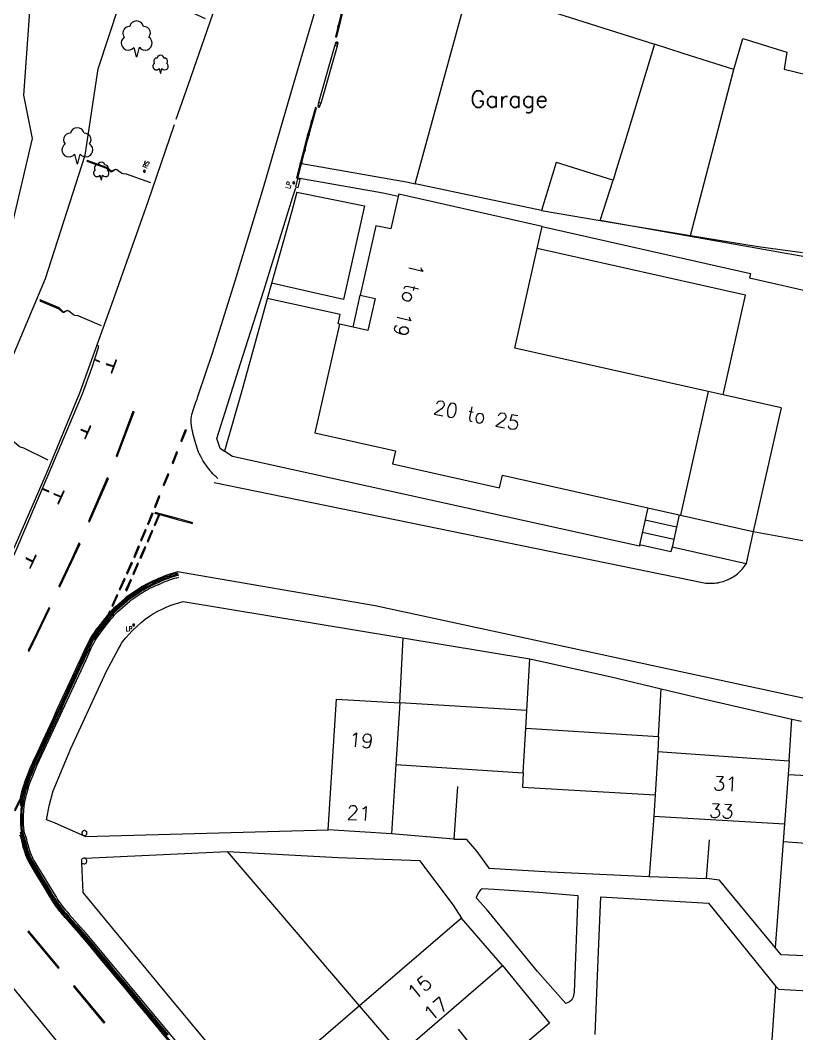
# Model space of a CAD drawing. Extents: x 427500 to 429848, y 434500 to 436505.
# Drawn here: x 429199.4 to 429264.8, y 435329.1 to 435414.5 of the extents above; entities that cross this region are included whole.
import ezdxf

# ---------------------------------------------------------------- set-up
doc = ezdxf.new("R2010")
doc.units = 0
doc.layers.get('0').update_dxf_attribs({"color": 222})
doc.layers.add('LPTIP_Ex_Base', color=8, linetype='Continuous')
doc.styles.add('MtXpl_Romans', font='romans__.ttf')
doc.styles.get("Standard").update_dxf_attribs({"font": 'romans.shx'})

# ---------------------------------------------------------------- blocks, each defined once
blk = doc.blocks.new('CIRCL')
at = {"color": 0, "linetype": 'ByBlock', "flags": 128}
for points in [[(0.5, 0), (0.475, 0.154), (0.404, 0.293), (0.293, 0.404), (0.154, 0.475), (0, 0.5), (-0.154, 0.475), (-0.293, 0.404), (-0.404, 0.293), (-0.475, 0.154), (-0.5, 0), (-0.475, -0.154), (-0.404, -0.293), (-0.293, -0.404), (-0.154, -0.475), (0, -0.5), (0.154, -0.475), (0.293, -0.404), (0.404, -0.293), (0.475, -0.154)], [(0.5, 0), (0.475, -0.154)]]:
    blk.add_lwpolyline(points, dxfattribs=at)
blk = doc.blocks.new('MH_BANK_L')
at = {"color": 0, "linetype": 'ByBlock', "flags": 128}
for points in [[(-0.19, 0.02005), (-0.5, 0.02005)], [(-0.5, 0.02005), (-0.5, 0.00005)], [(-0.5, 0.01905), (-0.19, 0.01905)], [(-0.5, 0.01795), (-0.19, 0.01795)], [(-0.5, 0.01695), (-0.19, 0.01695)], [(-0.5, 0.01595), (-0.19, 0.01595)], [(-0.5, 0.01495), (-0.19, 0.01495)], [(-0.5, 0.01395), (-0.19, 0.01395)], [(-0.5, 0.01305), (-0.19, 0.01305)], [(-0.5, 0.01205), (-0.19, 0.01205)], [(-0.5, 0.01105), (-0.19, 0.01105)], [(-0.5, 0.01005), (-0.19, 0.01005)], [(-0.5, 0.00905), (-0.19, 0.00905)], [(-0.5, 0.00805), (-0.19, 0.00805)], [(-0.5, 0.00695), (-0.19, 0.00695)], [(-0.5, 0.00595), (-0.19, 0.00595)], [(-0.5, 0.00495), (-0.19, 0.00495)], [(-0.5, 0.00405), (-0.19, 0.00405)], [(-0.5, 0.00295), (-0.19, 0.00295)], [(-0.5, 0.00195), (-0.19, 0.00195)], [(-0.5, 0.00105), (-0.19, 0.00105)], [(-0.5, 0.00005), (-0.19, 0.00005)], [(-0.19, 0.00005), (-0.19, 0.02005)], [(-0.1, -0.04005), (-0.19, 0.02005)], [(-0.19, 0.01905), (-0.101, -0.03995)], [(-0.19, 0.01795), (-0.102, -0.04005)], [(-0.19, 0.01695), (-0.1031, -0.03995)], [(-0.19, 0.01595), (-0.1042, -0.04005)], [(-0.19, 0.01495), (-0.1052, -0.03995)], [(-0.19, 0.01395), (-0.1062, -0.03995)], [(-0.19, 0.01305), (-0.1072, -0.03995)], [(-0.19, 0.01205), (-0.108, -0.03995)], [(-0.19, 0.01105), (-0.109, -0.03995)], [(-0.19, 0.01005), (-0.11, -0.04005)], [(-0.19, 0.00905), (-0.1112, -0.03995)], [(-0.19, 0.00805), (-0.19, 0.00695)], [(-0.19, 0.00805), (-0.1124, -0.04005)], [(-0.19, 0.00695), (-0.1135, -0.03995)], [(-0.19, 0.00595), (-0.1144, -0.03995)], [(-0.19, 0.00495), (-0.1154, -0.03995)], [(-0.19, 0.00405), (-0.1163, -0.03995)], [(-0.19, 0.00295), (-0.1173, -0.03995)], [(-0.19, 0.00195), (-0.1183, -0.03995)], [(-0.19, 0.00105), (-0.1191, -0.04005)], [(-0.19, 0.00005), (-0.12, -0.04005)], [(-0.0601, 0.04005), (-0.11, -0.04005)], [(-0.0601, 0.04005), (-0.109, -0.03995)], [(-0.0601, 0.04005), (-0.108, -0.03995)], [(-0.0601, 0.04005), (-0.1072, -0.03995)], [(-0.0601, 0.04005), (-0.1062, -0.03995)], [(-0.0601, 0.04005), (-0.1058, -0.03085)], [(-0.0601, 0.04005), (-0.1055, -0.03155)], [(-0.0601, 0.04005), (-0.1052, -0.03995)], [(-0.0601, 0.04005), (-0.1042, -0.04005)], [(-0.0601, 0.04005), (-0.1031, -0.03995)], [(-0.0601, 0.04005), (-0.102, -0.04005)], [(-0.0601, 0.04005), (-0.101, -0.03995)], [(-0.0601, 0.04005), (-0.1, -0.04005)], [(-0.0601, 0.04005), (-0.1, -0.04005)], [(-0.04, 0.04005), (-0.0601, 0.04005)], [(0.05, 0.00005), (-0.04, 0.04005)], [(0.07, 0.00005), (0.05, 0.00005)], [(0.12, 0.02005), (0.07, 0.00005)], [(0.5, 0.02005), (0.12, 0.02005)], [(-0.1, -0.04005), (-0.12, -0.04005)], [(-0.1058, -0.03085), (-0.1137, -0.03085)], [(-0.1055, -0.03155), (-0.1127, -0.03155)], [(-0.1059, -0.03225), (-0.1116, -0.03225)], [(-0.1065, -0.03295), (-0.1105, -0.03295)], [(-0.107, -0.03375), (-0.1094, -0.03375)], [(-0.1075, -0.03445), (-0.1083, -0.03445)], [(-0.1055, -0.03155), (-0.1077, -0.03485)]]:
    blk.add_lwpolyline(points, dxfattribs=at)

msp = doc.modelspace()

# ---------------------------------------------------------------- linework, layer by layer
at = {"layer": 'LPTIP_Ex_Base', "color": 251, "true_color": 0x636466}
for p, q in [((429232.65, 435400.75), (429237.2, 435417.45)), ((429243.58, 435415.42), (429252.8, 435412.5)), ((429252.8, 435412.5), (429250.273, 435404.159)), ((429255.227, 435411.731), (429252.8, 435412.5)), ((429259.49, 435410.38), (429260.25, 435412.99)), ((429260.25, 435412.99), (429263.97, 435411.82)), ((429259.49, 435410.38), (429255.227, 435411.731)), ((429263.97, 435411.82), (429263.74, 435410.4)), ((429255.86, 435396.39), (429259.49, 435410.38)), ((429263.74, 435410.4), (429267.14, 435409.58)), ((429250.273, 435404.159), (429249.705, 435402.285)), ((429223.092, 435402.457), (429232.06, 435400.89)), ((429244.529, 435402.544), (429243.3, 435398.5)), ((429244.543, 435402.54), (429244.529, 435402.544)), ((429249.311, 435401.05), (429244.543, 435402.54)), ((429249.705, 435402.285), (429249.329, 435401.044)), ((429229.946, 435399.944), (429222.74, 435401.224)), ((429232.06, 435400.89), (429232.65, 435400.75)), ((429243.3, 435398.5), (429232.65, 435400.75)), ((429248.23, 435397.66), (429249.329, 435401.044)), ((429249.329, 435401.044), (429249.311, 435401.05)), ((429222.674, 435400.037), (429228.38, 435398.87)), ((429231.21, 435399.66), (429229.946, 435399.944)), ((429231.21, 435399.66), (429230.59, 435396.93)), ((429231.25, 435399.861), (429231.21, 435399.66)), ((429243.34, 435397.14), (429231.25, 435399.861)), ((429228.38, 435398.87), (429226.61, 435390.99)), ((429243.3, 435398.5), (429248.23, 435397.66)), ((429229.329, 435397.21), (429228.01, 435391.36)), ((429230.59, 435396.93), (429229.329, 435397.21)), ((429242.92, 435395.29), (429243.34, 435397.14)), ((429243.34, 435397.14), (429260.9, 435393.19)), ((429248.23, 435397.66), (429255.86, 435396.39)), ((429277.58, 435392.43), (429248.23, 435397.66)), ((429255.86, 435396.39), (429261.562, 435395.446)), ((429241.04, 435386.9), (429242.92, 435395.29)), ((429260.48, 435391.34), (429242.92, 435395.29)), ((429261.562, 435395.446), (429265.274, 435394.963)), ((429260.9, 435393.19), (429260.82, 435392.8)), ((429260.82, 435392.8), (429276.33, 435389.31)), ((429226.61, 435390.99), (429220.543, 435392.369)), ((429226.33, 435389.73), (429220.179, 435391.072)), ((429227.4, 435388.66), (429228.01, 435391.36)), ((429228.01, 435391.36), (429229.27, 435391.07)), ((429229.27, 435391.07), (429228.66, 435388.38)), ((429258.6, 435382.95), (429260.48, 435391.34)), ((429226.15, 435388.94), (429226.33, 435389.73)), ((429226.25, 435388.92), (429224.18, 435379.75)), ((429226.25, 435388.92), (429226.15, 435388.94)), ((429227.4, 435388.66), (429226.25, 435388.92)), ((429228.66, 435388.38), (429227.4, 435388.66)), ((429257.34, 435383.23), (429241.04, 435386.9)), ((429257.34, 435383.23), (429254.99, 435372.82)), ((429258.6, 435382.95), (429257.34, 435383.23)), ((429263.48, 435381.85), (429258.6, 435382.95)), ((429263.48, 435381.85), (429261.14, 435371.43)), ((429224.18, 435379.75), (429230.97, 435378.22)), ((429230.97, 435378.22), (429230.73, 435377.15)), ((429251.54, 435370.21), (429217.24, 435377.764)), ((429217.24, 435377.764), (429217.24, 435377.764)), ((429217.24, 435377.764), (429217.24, 435377.764)), ((429230.73, 435377.15), (429239.75, 435375.12)), ((429215.7, 435375.575), (429215.7, 435375.575)), ((429215.7, 435375.575), (429215.7, 435375.575)), ((429215.7, 435375.575), (429215.7, 435375.575)), ((429215.7, 435375.575), (429215.7, 435375.575)), ((429215.7, 435375.575), (429215.7, 435375.575)), ((429215.7, 435375.575), (429215.7, 435375.575)), ((429215.7, 435375.575), (429215.7, 435375.575)), ((429215.7, 435375.575), (429215.7, 435375.575)), ((429215.7, 435375.575), (429215.7, 435375.575)), ((429215.7, 435375.575), (429215.7, 435375.575)), ((429215.7, 435375.575), (429215.7, 435375.575)), ((429215.7, 435375.575), (429215.7, 435375.575)), ((429215.7, 435375.575), (429215.7, 435375.575)), ((429215.7, 435375.575), (429215.7, 435375.575)), ((429215.7, 435375.575), (429215.7, 435375.575)), ((429215.7, 435375.575), (429215.7, 435375.575)), ((429215.7, 435375.575), (429215.7, 435375.575)), ((429215.7, 435375.575), (429215.7, 435375.575)), ((429215.7, 435375.575), (429215.7, 435375.575)), ((429215.7, 435375.575), (429215.7, 435375.575)), ((429215.7, 435375.575), (429215.7, 435375.575)), ((429215.7, 435375.575), (429215.7, 435375.575)), ((429215.7, 435375.575), (429215.7, 435375.575)), ((429215.7, 435375.575), (429257.01, 435367.11)), ((429239.75, 435375.12), (429239.99, 435376.19)), ((429239.99, 435376.19), (429252.26, 435373.43)), ((429252.26, 435373.43), (429251.56, 435370.31)), ((429252.26, 435373.43), (429254.9, 435372.84)), ((429254.67, 435371.8), (429252.03, 435372.39)), ((429254.9, 435372.84), (429254.29, 435370.11)), ((429254.9, 435372.84), (429254.99, 435372.82)), ((429254.99, 435372.82), (429261.14, 435371.43)), ((429254.43, 435370.76), (429251.79, 435371.35)), ((429261.14, 435371.43), (429260.56, 435368.87)), ((429261.14, 435371.43), (429266.07, 435370.53)), ((429251.56, 435370.31), (429251.54, 435370.21)), ((429254.2, 435369.72), (429251.56, 435370.31)), ((429254.29, 435370.11), (429254.2, 435369.72)), ((429260.53, 435368.71), (429254.29, 435370.11)), ((429260.56, 435368.87), (429260.53, 435368.71)), ((429229.26, 435365.167), (429212.611, 435368.022)), ((429212.611, 435368.022), (429212.611, 435368.022)), ((429212.611, 435368.022), (429212.611, 435368.022)), ((429212.611, 435368.022), (429212.611, 435368.022)), ((429212.611, 435368.022), (429212.611, 435368.022)), ((429212.611, 435368.022), (429212.611, 435368.022)), ((429212.611, 435368.022), (429212.611, 435368.022)), ((429212.611, 435368.022), (429212.611, 435368.022)), ((429212.611, 435368.022), (429212.611, 435368.022)), ((429212.611, 435368.022), (429212.611, 435368.022)), ((429212.611, 435368.022), (429212.611, 435368.022)), ((429212.611, 435368.022), (429212.611, 435368.022)), ((429259.8, 435367.88), (429259.91, 435367.98)), ((429259.91, 435367.98), (429260.02, 435368.08)), ((429260.02, 435368.08), (429260.12, 435368.18)), ((429260.12, 435368.18), (429260.22, 435368.29)), ((429260.22, 435368.29), (429260.31, 435368.4)), ((429260.31, 435368.4), (429260.4, 435368.52)), ((429260.4, 435368.52), (429260.53, 435368.71)), ((429257.01, 435367.11), (429257.15, 435367.09)), ((429257.15, 435367.09), (429257.3, 435367.08)), ((429257.3, 435367.08), (429257.45, 435367.07)), ((429257.45, 435367.07), (429257.59, 435367.07)), ((429257.59, 435367.07), (429257.74, 435367.07)), ((429257.74, 435367.07), (429257.88, 435367.08)), ((429257.88, 435367.08), (429258.03, 435367.1)), ((429258.03, 435367.1), (429258.17, 435367.12)), ((429258.17, 435367.12), (429258.32, 435367.15)), ((429258.32, 435367.15), (429258.46, 435367.19)), ((429258.46, 435367.19), (429258.6, 435367.23)), ((429258.6, 435367.23), (429258.74, 435367.27)), ((429258.74, 435367.27), (429258.88, 435367.32)), ((429258.88, 435367.32), (429259.07, 435367.41)), ((429259.07, 435367.41), (429259.2, 435367.48)), ((429259.2, 435367.48), (429259.33, 435367.55)), ((429259.33, 435367.55), (429259.45, 435367.62)), ((429259.45, 435367.62), (429259.57, 435367.7)), ((429259.57, 435367.7), (429259.69, 435367.79)), ((429259.69, 435367.79), (429259.8, 435367.88)), ((429213.087, 435365.526), (429242.31, 435360.7)), ((429266.76, 435357.07), (429229.26, 435365.167)), ((429231.35, 435356.98), (429231.625, 435362.465)), ((429242.05, 435356.35), (429242.31, 435360.7)), ((429242.31, 435360.7), (429242.95, 435360.55)), ((429242.95, 435360.55), (429249.05, 435359.2)), ((429249.05, 435359.2), (429253.38, 435358.18)), ((429253.15, 435354.15), (429253.38, 435358.18)), ((429253.38, 435358.18), (429256.7, 435357.4)), ((429225.3, 435346.3), (429226, 435357.3)), ((429226, 435357.3), (429231.35, 435356.98)), ((429231.35, 435356.98), (429231.02, 435351.8)), ((429242.05, 435356.35), (429231.35, 435356.98)), ((429256.7, 435357.4), (429264.4, 435355.63)), ((429241.96, 435354.85), (429242.05, 435356.35)), ((429264.15, 435352.1), (429264.4, 435355.63)), ((429264.4, 435355.63), (429265.2, 435355.45)), ((429241.75, 435351.1), (429241.96, 435354.85)), ((429241.96, 435354.85), (429253.15, 435354.15)), ((429253.15, 435354.15), (429253.08, 435352.9)), ((429253.08, 435352.9), (429252.86, 435349.25)), ((429253.08, 435352.9), (429264.15, 435352.1)), ((429231.02, 435351.8), (429230.65, 435345.95)), ((429231.02, 435351.8), (429241.75, 435351.1)), ((429264.15, 435352.1), (429264.07, 435350.95)), ((429241.75, 435351.1), (429241.7, 435349.9)), ((429264.07, 435350.95), (429263.76, 435346.8)), ((429264.07, 435350.95), (429275.01, 435350.34)), ((429236.2, 435349.95), (429235.9, 435345.5)), ((429241.7, 435349.9), (429252.86, 435349.25)), ((429252.86, 435349.25), (429252.75, 435347.45)), ((429252.75, 435347.45), (429252.35, 435342.35)), ((429252.75, 435347.45), (429263.76, 435346.8)), ((429263.76, 435346.8), (429263.65, 435345.3)), ((429204.825, 435345.722), (429225.3, 435346.3)), ((429204.825, 435345.722), (429204.825, 435345.722)), ((429204.825, 435345.722), (429204.825, 435345.722)), ((429204.825, 435345.722), (429204.825, 435345.722)), ((429204.825, 435345.722), (429204.825, 435345.722)), ((429230.65, 435345.95), (429225.3, 435346.3)), ((429225.3, 435346.3), (429225.3, 435346.3)), ((429235.9, 435345.5), (429230.65, 435345.95)), ((429235.9, 435345.5), (429236.95, 435345.5)), ((429236.95, 435345.5), (429237.85, 435344.45)), ((429257.2, 435342.2), (429257.45, 435345.45)), ((429263.65, 435345.3), (429262.99, 435336.36)), ((429263.65, 435345.3), (429274.69, 435344.55)), ((429204.788, 435343.901), (429216.83, 435344.46)), ((429216.83, 435344.46), (429216.83, 435344.46)), ((429216.83, 435344.46), (429216.83, 435344.46)), ((429216.83, 435344.46), (429226.15, 435343.95)), ((429227.95, 435331.46), (429216.83, 435344.46)), ((429237.85, 435344.45), (429238.85, 435343.05)), ((429204.788, 435343.901), (429204.788, 435343.901)), ((429226.15, 435343.95), (429233, 435343.7)), ((429233, 435343.7), (429235.85, 435339.95)), ((429238.85, 435343.05), (429244.05, 435342.75)), ((429244.05, 435342.75), (429252.35, 435342.35)), ((429252.35, 435342.35), (429257.2, 435342.2)), ((429258.3, 435342.05), (429257.2, 435342.2)), ((429262.99, 435336.36), (429258.3, 435342.05)), ((429237.8, 435340.65), (429238, 435341)), ((429237.85, 435340.5), (429237.8, 435340.65)), ((429238, 435341), (429238.2, 435341.25)), ((429238.2, 435341.25), (429238.3, 435341.35)), ((429238.3, 435341.35), (429239.3, 435341.3)), ((429239.3, 435341.3), (429243.05, 435341.05)), ((429243.05, 435341.05), (429246.35, 435340.75)), ((429246.35, 435340.75), (429246.05, 435332.6)), ((429248.05, 435335.35), (429248.3, 435340.65)), ((429248.3, 435340.65), (429257.35, 435340.1)), ((429235.85, 435339.95), (429236.55, 435338.85)), ((429238.65, 435339.6), (429237.85, 435340.5)), ((429257.35, 435340.1), (429263.05, 435333.09)), ((429236.55, 435338.85), (429227.95, 435331.46)), ((429240, 435334.85), (429236.55, 435338.85)), ((429242.95, 435334.35), (429238.65, 435339.6)), ((429263.5, 435335.75), (429262.99, 435336.36)), ((429268.95, 435335.5), (429263.5, 435335.75)), ((429231.39, 435327.44), (429240, 435334.85)), ((429240, 435334.85), (429243.95, 435330)), ((429247.8, 435329.05), (429248.05, 435335.35)), ((429245.1, 435331.9), (429242.95, 435334.35)), ((429262.7, 435328.2), (429263.05, 435333.09)), ((429263.05, 435333.09), (429263.25, 435332.85)), ((429245.95, 435332.2), (429245.85, 435331.95)), ((429246.05, 435332.6), (429245.95, 435332.2)), ((429263.25, 435332.85), (429268.7, 435332.58)), ((429227.95, 435331.46), (429224.1, 435328.15)), ((429231.39, 435327.44), (429227.95, 435331.46)), ((429245.35, 435331.65), (429245.1, 435331.9)), ((429245.65, 435331.8), (429245.35, 435331.65)), ((429245.85, 435331.95), (429245.65, 435331.8)), ((429236.25, 435329.5), (429238.55, 435326.65)), ((429243.95, 435330), (429237.4, 435324.45))]:
    msp.add_line(p, q, dxfattribs=at)
at = {"layer": 'LPTIP_Ex_Base', "color": 251, "true_color": 0x636466, "flags": 128}
for points in [[(429224.958, 435444.197), (429225.024, 435444.016), (429225.075, 435443.831), (429225.111, 435443.643), (429225.133, 435443.452), (429225.135, 435443.433), (429225.14, 435443.26), (429225.132, 435443.069), (429225.11, 435442.878), (429225.072, 435442.69), (429225.02, 435442.505), (429224.954, 435442.325), (429223.267, 435437.204), (429222.008, 435433.564), (429219.106, 435425.316), (429216.703, 435418.363), (429213.466, 435409.025), (429212.479, 435406.145)], [(429196.574, 435381.13), (429201.484, 435392.77), (429204.818, 435403.165), (429205.921, 435410.426), (429208.548, 435418.469)], [(429214.812, 435377.322), (429214.751, 435377.43), (429214.663, 435377.58), (429214.562, 435377.757), (429214.463, 435377.944), (429214.379, 435378.123), (429214.312, 435378.294), (429214.254, 435378.469), (429214.201, 435378.648), (429214.149, 435378.83), (429214.098, 435379.015), (429214.043, 435379.205), (429213.988, 435379.399), (429213.935, 435379.597), (429213.888, 435379.794), (429213.85, 435379.989), (429213.817, 435380.183), (429213.789, 435380.377), (429213.769, 435380.57), (429213.76, 435380.76), (429213.766, 435380.948), (429213.789, 435381.127), (429213.827, 435381.298), (429213.877, 435381.47), (429213.934, 435381.649), (429213.995, 435381.842), (429214.07, 435382.072), (429214.159, 435382.335), (429214.251, 435382.596), (429214.332, 435382.822), (429214.387, 435382.981), (429215.546, 435386.47), (429217.476, 435392.566), (429219.866, 435400.438), (429222.17, 435408.352), (429224.338, 435415.808)], [(429200.138, 435415.259), (429199.635, 435408.216), (429200.367, 435404.544), (429197.709, 435393.303)], [(429225.875, 435412.432), (429224.493, 435407.582)], [(429224.493, 435407.582), (429224.705, 435407.522), (429226.086, 435412.373)], [(429212.33, 435405.715), (429210.108, 435399.21), (429207.191, 435390.958), (429204.335, 435383.09), (429201.542, 435376.298), (429199.11, 435370.72), (429196.371, 435364.627), (429193.226, 435357.857), (429188.606, 435348.165), (429185.04, 435340.888), (429181.061, 435332.682), (429177.838, 435326.026), (429174.437, 435318.882), (429171, 435312.035), (429170.825, 435311.427)], [(429216.578, 435378.177), (429216.217, 435378.417), (429215.93, 435379.286), (429216.803, 435382.03), (429217.928, 435385.605), (429219.874, 435391.759), (429222.313, 435399.562), (429222.588, 435400.408)], [(429222.674, 435400.037), (429222.254, 435398.445), (429220.229, 435391.253), (429219.83, 435389.796), (429217.978, 435383.089), (429216.561, 435378.195)], [(429161.521, 435292.134), (429161.703, 435292.052), (429162.185, 435293.005), (429170.842, 435311.005), (429174.619, 435318.767), (429178.077, 435325.984), (429186.381, 435343.123), (429198.919, 435369.665), (429201.719, 435376.193), (429204.587, 435383.043), (429205.425, 435385.292), (429205.99, 435387.031), (429205.839, 435387.111)], [(429208.941, 435381.506), (429208.848, 435381.541), (429207.517, 435378.015), (429207.432, 435377.801), (429207.525, 435377.764), (429208.941, 435381.506)], [(429212.89, 435379.069), (429212.983, 435379.032), (429213.353, 435379.961), (429213.26, 435379.998), (429212.89, 435379.069)], [(429212.15, 435377.211), (429212.243, 435377.174), (429212.613, 435378.103), (429212.52, 435378.14), (429212.15, 435377.211)], [(429217.24, 435377.764), (429216.591, 435378.167)], [(429216.001, 435375.91), (429215.863, 435376.034), (429215.729, 435376.162), (429215.599, 435376.294), (429215.473, 435376.43), (429215.36, 435376.56), (429215.352, 435376.57), (429215.235, 435376.714), (429215.122, 435376.861), (429215.014, 435377.011), (429214.911, 435377.165), (429214.812, 435377.322)], [(429206.779, 435375.907), (429206.687, 435375.947), (429205.201, 435372.508), (429205.1, 435372.275), (429205.192, 435372.235), (429206.779, 435375.907)], [(429211.404, 435375.355), (429211.497, 435375.318), (429211.871, 435376.245), (429211.779, 435376.282), (429211.404, 435375.355)], [(429210.655, 435373.501), (429210.747, 435373.464), (429211.122, 435374.391), (429211.029, 435374.428), (429210.655, 435373.501)], [(429210.684, 435373.072), (429211.649, 435372.809), (429212.614, 435372.547), (429213.579, 435372.284), (429213.884, 435372.201), (429213.884, 435372.201)], [(429210.072, 435372.057), (429210.164, 435372.019), (429210.55, 435372.941), (429210.458, 435372.98), (429210.072, 435372.057)], [(429211.12, 435372.858), (429211.029, 435372.898), (429210.633, 435371.979), (429210.725, 435371.94), (429211.12, 435372.858)], [(429210.658, 435372.976), (429211.623, 435372.713), (429212.587, 435372.45), (429213.552, 435372.188), (429213.858, 435372.104), (429213.858, 435372.104)], [(429209.494, 435370.673), (429209.586, 435370.634), (429209.972, 435371.557), (429209.879, 435371.596), (429209.494, 435370.673)], [(429210.527, 435371.48), (429210.435, 435371.52), (429210.04, 435370.601), (429210.132, 435370.562), (429210.527, 435371.48)], [(429204.391, 435370.401), (429204.3, 435370.443), (429203.69, 435369.124), (429202.604, 435366.821), (429202.695, 435366.778), (429204.391, 435370.401)], [(429208.916, 435369.289), (429209.008, 435369.25), (429209.393, 435370.173), (429209.301, 435370.212), (429208.916, 435369.289)], [(429209.934, 435370.103), (429209.842, 435370.142), (429209.764, 435369.96), (429209.441, 435369.227), (429209.532, 435369.186), (429209.934, 435370.103)], [(429208.306, 435367.92), (429208.397, 435367.879), (429208.806, 435368.791), (429208.715, 435368.832), (429208.306, 435367.92)], [(429209.331, 435368.729), (429209.239, 435368.769), (429208.836, 435367.854), (429208.927, 435367.814), (429209.331, 435368.729)], [(429212.611, 435368.022), (429212.426, 435367.975), (429212.238, 435367.922), (429212.05, 435367.866), (429211.864, 435367.805), (429211.681, 435367.741), (429211.669, 435367.737), (429211.65, 435367.73), (429211.495, 435367.671), (429211.314, 435367.599), (429211.134, 435367.523), (429210.955, 435367.442), (429210.782, 435367.36), (429210.728, 435367.337), (429210.627, 435367.295), (429210.449, 435367.216), (429210.273, 435367.132), (429210.098, 435367.044), (429209.934, 435366.957), (429209.923, 435366.951), (429209.825, 435366.896), (429209.754, 435366.856), (429209.587, 435366.757), (429209.421, 435366.653), (429209.258, 435366.545), (429209.106, 435366.439), (429208.98, 435366.355), (429208.292, 435365.899), (429208.156, 435365.779), (429207.403, 435365.121), (429207.25, 435364.988), (429207.177, 435364.912), (429207.092, 435364.826), (429206.977, 435364.707), (429206.837, 435364.551), (429206.707, 435364.395), (429206.674, 435364.355), (429206.474, 435364.104), (429206.088, 435363.607), (429205.981, 435363.469), (429205.737, 435363.141), (429205.532, 435362.851), (429205.495, 435362.797), (429205.387, 435362.638), (429205.283, 435362.477), (429205.186, 435362.305), (429205.072, 435362.079), (429204.998, 435361.924), (429204.907, 435361.735), (429204.58, 435361.014), (429204.462, 435360.751), (429204.162, 435360.106), (429203.741, 435359.199), (429203.32, 435358.292), (429202.899, 435357.384), (429202.478, 435356.477), (429202.058, 435355.57), (429201.637, 435354.663), (429201.216, 435353.756), (429200.795, 435352.849), (429200.381, 435351.957), (429200.374, 435351.94), (429200.281, 435351.718), (429200.142, 435351.392), (429199.987, 435351.018), (429199.982, 435351.006), (429199.823, 435350.601), (429199.688, 435350.212), (429199.645, 435350.073), (429199.575, 435349.847), (429199.472, 435349.483), (429199.379, 435349.11), (429199.377, 435349.105), (429199.299, 435348.728)], [(429212.636, 435367.925), (429212.451, 435367.878), (429212.265, 435367.826), (429212.079, 435367.77), (429211.895, 435367.71), (429211.714, 435367.647), (429211.703, 435367.643), (429211.685, 435367.636), (429211.532, 435367.579), (429211.351, 435367.506), (429211.173, 435367.431), (429210.996, 435367.351), (429210.825, 435367.269), (429210.767, 435367.245), (429210.667, 435367.204), (429210.49, 435367.125), (429210.315, 435367.042), (429210.143, 435366.955), (429209.981, 435366.869), (429209.971, 435366.863), (429209.874, 435366.809), (429209.805, 435366.77), (429209.638, 435366.671), (429209.475, 435366.568), (429209.313, 435366.462), (429209.163, 435366.357), (429209.035, 435366.272), (429208.358, 435365.823), (429208.222, 435365.704), (429207.469, 435365.046), (429207.322, 435364.919), (429207.249, 435364.842), (429207.163, 435364.756), (429207.05, 435364.638), (429206.912, 435364.484), (429206.784, 435364.331), (429206.752, 435364.293), (429206.552, 435364.042), (429206.167, 435363.545), (429206.061, 435363.409), (429205.817, 435363.082), (429205.613, 435362.793), (429205.578, 435362.741), (429205.471, 435362.584), (429205.367, 435362.423), (429205.273, 435362.256), (429205.162, 435362.034), (429205.088, 435361.88), (429204.998, 435361.694), (429204.671, 435360.972), (429204.552, 435360.709), (429204.253, 435360.064), (429203.832, 435359.157), (429203.411, 435358.249), (429202.99, 435357.342), (429202.569, 435356.435), (429202.148, 435355.528), (429201.727, 435354.621), (429201.306, 435353.714), (429200.885, 435352.807), (429200.473, 435351.919), (429200.466, 435351.901), (429200.373, 435351.679), (429200.234, 435351.353), (429200.079, 435350.979), (429200.075, 435350.97), (429199.916, 435350.564), (429199.782, 435350.179), (429199.74, 435350.044), (429199.671, 435349.82), (429199.568, 435349.455), (429199.476, 435349.086), (429199.475, 435349.085), (429199.398, 435348.713), (429199.338, 435348.329)], [(429212.66, 435367.828), (429212.478, 435367.782), (429212.293, 435367.73), (429212.11, 435367.675), (429211.928, 435367.616), (429211.748, 435367.553), (429211.738, 435367.549), (429211.699, 435367.535), (429211.567, 435367.485), (429211.39, 435367.414), (429211.214, 435367.339), (429211.039, 435367.261), (429210.868, 435367.179), (429210.778, 435367.142), (429210.706, 435367.111), (429210.533, 435367.034), (429210.36, 435366.953), (429210.19, 435366.867), (429210.029, 435366.781), (429210.02, 435366.776), (429209.877, 435366.696), (429209.854, 435366.683), (429209.691, 435366.586), (429209.53, 435366.485), (429209.371, 435366.379), (429209.218, 435366.273), (429209.034, 435366.152), (429208.424, 435365.748), (429208.217, 435365.567), (429207.464, 435364.909), (429207.388, 435364.843), (429207.319, 435364.772), (429207.235, 435364.687), (429207.124, 435364.571), (429206.989, 435364.42), (429206.83, 435364.23), (429206.781, 435364.168), (429206.631, 435363.98), (429206.165, 435363.38), (429206.14, 435363.348), (429205.899, 435363.024), (429205.696, 435362.737), (429205.58, 435362.565), (429205.554, 435362.528), (429205.454, 435362.373), (429205.363, 435362.211), (429205.252, 435361.99), (429205.102, 435361.68), (429205.088, 435361.65), (429204.689, 435360.768), (429204.643, 435360.668), (429204.269, 435359.861), (429203.848, 435358.954), (429203.427, 435358.047), (429203.006, 435357.139), (429202.585, 435356.232), (429202.164, 435355.325), (429201.743, 435354.418), (429201.322, 435353.511), (429200.902, 435352.604), (429200.564, 435351.877), (429200.487, 435351.692), (429200.465, 435351.64), (429200.327, 435351.315), (429200.168, 435350.932), (429200.103, 435350.767), (429200.01, 435350.53), (429199.878, 435350.15), (429199.776, 435349.819), (429199.767, 435349.79), (429199.665, 435349.431), (429199.574, 435349.065), (429199.528, 435348.846), (429199.496, 435348.692), (429199.437, 435348.319), (429199.399, 435347.922), (429199.396, 435347.848), (429199.38, 435347.506), (429199.375, 435347.102), (429199.38, 435346.845), (429199.382, 435346.729), (429199.398, 435346.417), (429199.431, 435346.159), (429199.485, 435345.945), (429199.522, 435345.844), (429199.547, 435345.777), (429199.597, 435345.664), (429199.627, 435345.584), (429199.654, 435345.43), (429199.699, 435345.231), (429199.748, 435345.033), (429199.789, 435344.887), (429199.803, 435344.836), (429199.861, 435344.644), (429199.883, 435344.576), (429199.925, 435344.449), (429199.993, 435344.259), (429200.066, 435344.069), (429200.12, 435343.938), (429200.144, 435343.88), (429200.237, 435343.675), (429200.608, 435343.059), (429201.125, 435342.202), (429201.641, 435341.346), (429202.072, 435340.632), (429202.158, 435340.49), (429202.186, 435340.446), (429202.29, 435340.282), (429202.398, 435340.121), (429202.509, 435339.961), (429202.624, 435339.804), (429202.731, 435339.664), (429202.743, 435339.649), (429202.863, 435339.498), (429202.988, 435339.348), (429203.115, 435339.201), (429203.244, 435339.058), (429203.302, 435338.994), (429203.384, 435338.902), (429204.048, 435338.155), (429204.507, 435337.64), (429204.704, 435337.403), (429205.344, 435336.634), (429205.983, 435335.865), (429206.622, 435335.096), (429207.262, 435334.327), (429207.901, 435333.558), (429208.541, 435332.789), (429209.18, 435332.02), (429209.819, 435331.252), (429210.383, 435330.574), (429210.459, 435330.483), (429211.099, 435329.715), (429211.74, 435328.947)], [(429212.685, 435367.731), (429212.503, 435367.685), (429212.32, 435367.634), (429212.139, 435367.579), (429211.959, 435367.521), (429211.781, 435367.458), (429211.772, 435367.455), (429211.734, 435367.441), (429211.604, 435367.392), (429211.427, 435367.321), (429211.253, 435367.247), (429211.08, 435367.169), (429210.912, 435367.089), (429210.817, 435367.049), (429210.747, 435367.02), (429210.573, 435366.943), (429210.403, 435366.862), (429210.235, 435366.778), (429210.076, 435366.693), (429210.068, 435366.689), (429209.926, 435366.609), (429209.905, 435366.597), (429209.742, 435366.5), (429209.583, 435366.4), (429209.426, 435366.296), (429209.275, 435366.191), (429209.089, 435366.069), (429208.49, 435365.673), (429208.283, 435365.492), (429207.53, 435364.834), (429207.46, 435364.773), (429207.391, 435364.702), (429207.306, 435364.616), (429207.196, 435364.502), (429207.063, 435364.353), (429206.907, 435364.166), (429206.859, 435364.106), (429206.71, 435363.919), (429206.244, 435363.318), (429206.22, 435363.288), (429205.979, 435362.964), (429205.778, 435362.679), (429205.662, 435362.509), (429205.638, 435362.473), (429205.538, 435362.319), (429205.45, 435362.162), (429205.341, 435361.946), (429205.192, 435361.636), (429205.179, 435361.609), (429204.78, 435360.727), (429204.734, 435360.626), (429204.36, 435359.819), (429203.939, 435358.912), (429203.518, 435358.004), (429203.097, 435357.097), (429202.676, 435356.19), (429202.255, 435355.283), (429201.834, 435354.376), (429201.413, 435353.469), (429200.992, 435352.562), (429200.656, 435351.838), (429200.579, 435351.653), (429200.557, 435351.601), (429200.419, 435351.275), (429200.26, 435350.894), (429200.196, 435350.731), (429200.105, 435350.497), (429199.972, 435350.117), (429199.871, 435349.79), (429199.863, 435349.763), (429199.761, 435349.404), (429199.671, 435349.041), (429199.626, 435348.825), (429199.595, 435348.677), (429199.536, 435348.304), (429199.499, 435347.913), (429199.496, 435347.843), (429199.48, 435347.505), (429199.475, 435347.101), (429199.48, 435346.847), (429199.482, 435346.734), (429199.498, 435346.422), (429199.53, 435346.171), (429199.582, 435345.969), (429199.616, 435345.879), (429199.639, 435345.817), (429199.688, 435345.704), (429199.72, 435345.62), (429199.753, 435345.448), (429199.796, 435345.252), (429199.845, 435345.058), (429199.885, 435344.914), (429199.898, 435344.865), (429199.957, 435344.673), (429199.978, 435344.607), (429200.02, 435344.481), (429200.087, 435344.292), (429200.16, 435344.105), (429200.213, 435343.976), (429200.236, 435343.921), (429200.328, 435343.716), (429200.694, 435343.11), (429201.21, 435342.254), (429201.727, 435341.398), (429202.157, 435340.684), (429202.244, 435340.542), (429202.27, 435340.499), (429202.374, 435340.336), (429202.481, 435340.176), (429202.591, 435340.019), (429202.705, 435339.863), (429202.811, 435339.725), (429202.821, 435339.711), (429202.942, 435339.56), (429203.064, 435339.412), (429203.191, 435339.267), (429203.318, 435339.125), (429203.377, 435339.061), (429203.458, 435338.969), (429204.123, 435338.222), (429204.583, 435337.705), (429204.781, 435337.467), (429205.421, 435336.698), (429206.06, 435335.929), (429206.699, 435335.16), (429207.339, 435334.391), (429207.978, 435333.622), (429208.618, 435332.853), (429209.257, 435332.084), (429209.896, 435331.316), (429210.46, 435330.638), (429210.536, 435330.547), (429211.176, 435329.779), (429211.817, 435329.011)], [(429207.691, 435366.552), (429207.783, 435366.511), (429208.192, 435367.423), (429208.101, 435367.464), (429207.691, 435366.552)], [(429208.726, 435367.356), (429208.634, 435367.397), (429208.231, 435366.481), (429208.323, 435366.441), (429208.726, 435367.356)], [(429210.976, 435366.953), (429211.144, 435367.034), (429211.314, 435367.11), (429211.485, 435367.183), (429211.658, 435367.252), (429211.824, 435367.314), (429211.832, 435367.317), (429212.008, 435367.379), (429212.184, 435367.436), (429212.363, 435367.49), (429212.542, 435367.54), (429212.722, 435367.586)], [(429210.976, 435366.953), (429210.806, 435366.882), (429210.637, 435366.807), (429210.47, 435366.728), (429210.304, 435366.645), (429210.147, 435366.561), (429210.141, 435366.558), (429209.98, 435366.467), (429209.821, 435366.372), (429209.665, 435366.274), (429209.51, 435366.172), (429209.358, 435366.067), (429208.588, 435365.56)], [(429199.86, 435345.673), (429199.827, 435345.76), (429199.778, 435345.872), (429199.724, 435346.017), (429199.677, 435346.203), (429199.647, 435346.437), (429199.632, 435346.739), (429199.625, 435347.102), (429199.63, 435347.499), (429199.649, 435347.903), (429199.685, 435348.287), (429199.742, 435348.649), (429199.817, 435349.009), (429199.906, 435349.366), (429200.007, 435349.72), (429200.115, 435350.071), (429200.245, 435350.444), (429200.4, 435350.838), (429200.557, 435351.218), (429200.696, 435351.543), (429200.793, 435351.777), (429204.871, 435360.564), (429205.315, 435361.545), (429205.476, 435361.88), (429205.583, 435362.092), (429205.668, 435362.243), (429205.763, 435362.39), (429205.901, 435362.594), (429206.101, 435362.877), (429206.34, 435363.197), (429206.828, 435363.826), (429207.023, 435364.071), (429207.177, 435364.256), (429207.307, 435364.4), (429207.413, 435364.512), (429207.498, 435364.597), (429207.562, 435364.663), (429208.588, 435365.56)], [(429204.825, 435345.722), (429202.24, 435346.866), (429201.573, 435347.138), (429201.816, 435348.432), (429202.129, 435349.584), (429203.606, 435353.146), (429206.621, 435359.667), (429207.639, 435361.537), (429207.802, 435361.834), (429207.898, 435362.018), (429207.972, 435362.147), (429208.073, 435362.282), (429208.245, 435362.481), (429208.505, 435362.766), (429208.82, 435363.095), (429209.169, 435363.439), (429209.531, 435363.77), (429209.883, 435364.058), (429210.234, 435364.302), (429210.598, 435364.522), (429210.963, 435364.718), (429211.318, 435364.893), (429211.653, 435365.049), (429211.984, 435365.185), (429212.319, 435365.3), (429212.632, 435365.394), (429212.897, 435365.469), (429213.087, 435365.526)], [(429207.077, 435365.183), (429207.168, 435365.142), (429207.578, 435366.055), (429207.487, 435366.096), (429207.077, 435365.183)], [(429201.842, 435364.969), (429201.752, 435365.012), (429200.781, 435362.952), (429200.029, 435361.403), (429200.119, 435361.359), (429201.842, 435364.969)], [(429206.463, 435363.815), (429206.554, 435363.774), (429206.963, 435364.686), (429206.872, 435364.727), (429206.463, 435363.815)], [(429199.768, 435349.746), (429199.858, 435349.701), (429200.061, 435350.102), (429199.858, 435349.701)], [(429198.865, 435347.962), (429198.954, 435347.917), (429199.406, 435348.809), (429199.317, 435348.854), (429198.865, 435347.962)], [(429199.295, 435345.88), (429199.361, 435345.704), (429199.411, 435345.588), (429199.44, 435345.513), (429199.458, 435345.389), (429199.504, 435345.184), (429199.515, 435345.143), (429199.555, 435344.981), (429199.61, 435344.782), (429199.67, 435344.584), (429199.693, 435344.514), (429199.736, 435344.384), (429199.806, 435344.189), (429199.809, 435344.182), (429199.881, 435343.994), (429199.96, 435343.802), (429200.066, 435343.571), (429200.244, 435343.275), (429200.761, 435342.418), (429201.277, 435341.562), (429201.794, 435340.706), (429201.901, 435340.529), (429202.015, 435340.34), (429202.122, 435340.173), (429202.233, 435340.008), (429202.335, 435339.862), (429202.347, 435339.844), (429202.464, 435339.685), (429202.584, 435339.527), (429202.708, 435339.371), (429202.835, 435339.219), (429202.96, 435339.075), (429202.966, 435339.068), (429203.096, 435338.924), (429203.154, 435338.86), (429203.627, 435338.328), (429204.291, 435337.581), (429204.356, 435337.509), (429204.932, 435336.816), (429205.572, 435336.047), (429206.211, 435335.278), (429206.85, 435334.509), (429207.49, 435333.74), (429208.129, 435332.972), (429208.768, 435332.203), (429209.408, 435331.434), (429210.047, 435330.665), (429210.229, 435330.446), (429210.687, 435329.897), (429211.328, 435329.129), (429211.968, 435328.361)], [(429199.335, 435346.125), (429199.389, 435345.915), (429199.454, 435345.739), (429199.503, 435345.628), (429199.534, 435345.548), (429199.557, 435345.405), (429199.602, 435345.206), (429199.612, 435345.168), (429199.652, 435345.008), (429199.707, 435344.808), (429199.766, 435344.613), (429199.788, 435344.545), (429199.831, 435344.416), (429199.9, 435344.223), (429199.902, 435344.218), (429199.973, 435344.032), (429200.052, 435343.841), (429200.157, 435343.612), (429200.33, 435343.326), (429200.846, 435342.47), (429201.363, 435341.614), (429201.879, 435340.758), (429201.986, 435340.581), (429202.101, 435340.393), (429202.207, 435340.227), (429202.316, 435340.064), (429202.417, 435339.919), (429202.428, 435339.903), (429202.545, 435339.744), (429202.664, 435339.588), (429202.786, 435339.434), (429202.912, 435339.283), (429203.035, 435339.14), (429203.04, 435339.135), (429203.17, 435338.991), (429203.228, 435338.927), (429203.701, 435338.395), (429204.366, 435337.648), (429204.431, 435337.574), (429205.009, 435336.88), (429205.648, 435336.111), (429206.288, 435335.342), (429206.927, 435334.573), (429207.567, 435333.804), (429208.206, 435333.035), (429208.845, 435332.267), (429209.485, 435331.498), (429210.124, 435330.729), (429210.306, 435330.51), (429210.764, 435329.961), (429211.405, 435329.193), (429212.045, 435328.425)], [(429200.454, 435343.798), (429200.374, 435343.979), (429200.299, 435344.161), (429200.228, 435344.345), (429200.162, 435344.531), (429200.12, 435344.654), (429200.1, 435344.718), (429200.043, 435344.906), (429199.99, 435345.096), (429199.942, 435345.288), (429199.899, 435345.48), (429199.86, 435345.673)], [(429200.454, 435343.798), (429202.285, 435340.762), (429202.397, 435340.578), (429202.499, 435340.419), (429202.605, 435340.262), (429202.713, 435340.106), (429202.825, 435339.954), (429202.94, 435339.803), (429203.058, 435339.655), (429203.179, 435339.509), (429203.303, 435339.366), (429203.429, 435339.226), (429203.488, 435339.161), (429204.697, 435337.803), (429210.575, 435330.734), (429216.47, 435323.665)], [(429204.524, 435343.477), (429204.636, 435341.009), (429206.056, 435339.26), (429212.078, 435331.981), (429218.014, 435324.844)], [(429202.558, 435334.62), (429202.635, 435334.684), (429202.46, 435334.895), (429200.064, 435337.748), (429199.987, 435337.684), (429202.558, 435334.62)], [(429198.78, 435332.928), (429204.536, 435325.901)], [(429206.395, 435330.007), (429206.472, 435330.071), (429203.914, 435333.146), (429203.837, 435333.082), (429206.395, 435330.007)]]:
    msp.add_lwpolyline(points, dxfattribs=at)
for points in [[(429226.035, 435413.113), (429226.702, 435415.876), (429227.443, 435418.848), (429227.346, 435418.872), (429226.605, 435415.9), (429225.937, 435413.136)], [(429226.084, 435413.945), (429226.23, 435413.911), (429226.261, 435414.044), (429226.115, 435414.078)], [(429225.875, 435412.433), (429226.086, 435412.373), (429226.149, 435412.594), (429225.937, 435412.654)], [(429224.428, 435407.371), (429224.64, 435407.313), (429224.697, 435407.522), (429224.484, 435407.579)], [(429222.74, 435401.224), (429223.556, 435404.389), (429224.323, 435407.151), (429224.226, 435407.177), (429223.46, 435404.415), (429222.643, 435401.249)], [(429223.832, 435405.898), (429223.976, 435405.856), (429224.019, 435406.002), (429223.876, 435406.045)], [(429223.544, 435404.781), (429223.691, 435404.752), (429223.722, 435404.91), (429223.575, 435404.939)], [(429223.402, 435403.65), (429223.253, 435403.666), (429223.238, 435403.523), (429223.387, 435403.507)], [(429222.93, 435402.427), (429223.076, 435402.392), (429223.108, 435402.522), (429222.962, 435402.558)], [(429222.557, 435400.484), (429222.77, 435400.43), (429222.938, 435401.09), (429222.725, 435401.144)], [(429205.713, 435385.912), (429205.694, 435385.865), (429206.022, 435385.728), (429206.041, 435385.774)], [(429207.457, 435385.866), (429207.41, 435385.884), (429207.014, 435384.813), (429207.061, 435384.796)], [(429206.619, 435385.561), (429206.604, 435385.514), (429207.192, 435385.333), (429207.206, 435385.38)], [(429204.972, 435379.79), (429204.99, 435379.837), (429204.477, 435380.042), (429204.458, 435379.995)], [(429205.299, 435380.32), (429205.253, 435380.34), (429204.788, 435379.261), (429204.834, 435379.241)], [(429201.754, 435374.778), (429201.773, 435374.824), (429201.242, 435375.048), (429201.222, 435375.002)], [(429203.043, 435374.826), (429202.997, 435374.846), (429202.53, 435373.793), (429202.576, 435373.773)], [(429202.745, 435374.344), (429202.764, 435374.39), (429202.211, 435374.618), (429202.192, 435374.571)], [(429200.38, 435368.887), (429200.403, 435368.931), (429199.856, 435369.215), (429199.833, 435369.171)], [(429200.684, 435369.419), (429200.639, 435369.439), (429200.157, 435368.351), (429200.203, 435368.33)], [(429204.73, 435346.222), (429204.697, 435346.215), (429204.666, 435346.202), (429204.638, 435346.184), (429204.612, 435346.163), (429204.59, 435346.137), (429204.573, 435346.109), (429204.56, 435346.078), (429204.552, 435346.045), (429204.55, 435346.012), (429204.552, 435345.978), (429204.56, 435345.946), (429204.573, 435345.915), (429204.59, 435345.886), (429204.612, 435345.861), (429204.638, 435345.839), (429204.666, 435345.822), (429204.697, 435345.809), (429204.73, 435345.801), (429204.763, 435345.799), (429204.796, 435345.801), (429204.829, 435345.809), (429204.86, 435345.822), (429204.888, 435345.839), (429204.914, 435345.861), (429204.935, 435345.886), (429204.953, 435345.915), (429204.966, 435345.946), (429204.974, 435345.978), (429204.976, 435346.012), (429204.974, 435346.045), (429204.966, 435346.078), (429204.953, 435346.109), (429204.935, 435346.137), (429204.914, 435346.163), (429204.888, 435346.184), (429204.86, 435346.202), (429204.829, 435346.215), (429204.796, 435346.222), (429204.763, 435346.225)], [(429204.547, 435343.803), (429204.526, 435343.75), (429204.515, 435343.682), (429204.515, 435343.609), (429204.527, 435343.543), (429204.552, 435343.494), (429204.597, 435343.463), (429204.663, 435343.44), (429204.736, 435343.428), (429204.806, 435343.429), (429204.859, 435343.443), (429204.896, 435343.477), (429204.925, 435343.53), (429204.946, 435343.592), (429204.957, 435343.655), (429204.958, 435343.708), (429204.946, 435343.755), (429204.923, 435343.804), (429204.891, 435343.847), (429204.854, 435343.881), (429204.813, 435343.899), (429204.763, 435343.902), (429204.702, 435343.892), (429204.64, 435343.87), (429204.585, 435343.84)]]:
    msp.add_lwpolyline(points, close=True, dxfattribs=at)
at = {"layer": 'LPTIP_Ex_Base', "color": 251, "true_color": 0x636466}
for points in [[(429208.126, 435413.097), (429207.99, 435412.969), (429207.901, 435412.806), (429207.866, 435412.623), (429207.888, 435412.439), (429207.967, 435412.27), (429208.094, 435412.134), (429208.256, 435412.043), (429208.439, 435412.007), (429208.624, 435412.028), (429208.793, 435412.106), (429208.93, 435412.232), (429208.931, 435412.235), (429209.132, 435411.461), (429209.212, 435411.461), (429209.393, 435412.244), (429209.393, 435412.244), (429209.529, 435412.113), (429209.699, 435412.031), (429209.885, 435412.007), (429210.07, 435412.041), (429210.236, 435412.131), (429210.364, 435412.269), (429210.444, 435412.439), (429210.467, 435412.626), (429210.43, 435412.811), (429210.338, 435412.975), (429210.199, 435413.102), (429210.287, 435413.259), (429210.319, 435413.436), (429210.294, 435413.615), (429210.212, 435413.775), (429210.083, 435413.901), (429209.92, 435413.979), (429209.741, 435414), (429209.741, 435414), (429209.664, 435414.184), (429209.531, 435414.331), (429209.356, 435414.427), (429209.16, 435414.461), (429208.964, 435414.427), (429208.789, 435414.331), (429208.656, 435414.184), (429208.579, 435414), (429208.399, 435413.978), (429208.236, 435413.9), (429208.107, 435413.773), (429208.025, 435413.611), (429208.001, 435413.431), (429208.036, 435413.254), (429208.126, 435413.097)], [(429210.663, 435410.887), (429210.648, 435410.876), (429210.634, 435410.864), (429210.62, 435410.852), (429210.608, 435410.838), (429210.596, 435410.824), (429210.585, 435410.808), (429210.575, 435410.793), (429210.566, 435410.776), (429210.558, 435410.759), (429210.551, 435410.742), (429210.545, 435410.724), (429210.54, 435410.706), (429210.537, 435410.688), (429210.535, 435410.669), (429210.533, 435410.651), (429210.533, 435410.632), (429210.534, 435410.613), (429210.537, 435410.595), (429210.54, 435410.576), (429210.545, 435410.558), (429210.55, 435410.541), (429210.557, 435410.523), (429210.565, 435410.506), (429210.574, 435410.49), (429210.584, 435410.474), (429210.595, 435410.459), (429210.607, 435410.444), (429210.619, 435410.431), (429210.633, 435410.418), (429210.647, 435410.406), (429210.662, 435410.395), (429210.678, 435410.385), (429210.694, 435410.376), (429210.711, 435410.367), (429210.729, 435410.36), (429210.746, 435410.355), (429210.764, 435410.35), (429210.783, 435410.346), (429210.801, 435410.344), (429210.82, 435410.342), (429210.838, 435410.342), (429210.857, 435410.343), (429210.876, 435410.345), (429210.894, 435410.349), (429210.912, 435410.353), (429210.93, 435410.359), (429210.947, 435410.365), (429210.964, 435410.373), (429210.981, 435410.382), (429210.997, 435410.392), (429211.012, 435410.403), (429211.027, 435410.414), (429211.04, 435410.427), (429211.053, 435410.441), (429211.065, 435410.455), (429211.066, 435410.456), (429211.167, 435410.069), (429211.194, 435410.069), (429211.297, 435410.461), (429211.297, 435410.461), (429211.395, 435410.377), (429211.52, 435410.343), (429211.647, 435410.364), (429211.753, 435410.436), (429211.819, 435410.547), (429211.832, 435410.676), (429211.79, 435410.797), (429211.7, 435410.89), (429211.754, 435411.003), (429211.752, 435411.129), (429211.695, 435411.241), (429211.595, 435411.316), (429211.471, 435411.339), (429211.413, 435411.458), (429211.309, 435411.54), (429211.181, 435411.569), (429211.052, 435411.54), (429210.948, 435411.458), (429210.89, 435411.339), (429210.766, 435411.316), (429210.665, 435411.24), (429210.608, 435411.127), (429210.608, 435411.001), (429210.663, 435410.887)], [(429203.126, 435404.097), (429202.99, 435403.969), (429202.901, 435403.806), (429202.866, 435403.623), (429202.888, 435403.439), (429202.967, 435403.27), (429203.094, 435403.134), (429203.256, 435403.043), (429203.439, 435403.007), (429203.624, 435403.028), (429203.793, 435403.106), (429203.93, 435403.232), (429203.931, 435403.235), (429204.132, 435402.461), (429204.212, 435402.461), (429204.393, 435403.244), (429204.393, 435403.244), (429204.529, 435403.113), (429204.699, 435403.031), (429204.885, 435403.007), (429205.07, 435403.041), (429205.236, 435403.131), (429205.364, 435403.269), (429205.444, 435403.439), (429205.467, 435403.626), (429205.43, 435403.811), (429205.338, 435403.975), (429205.199, 435404.102), (429205.287, 435404.259), (429205.319, 435404.436), (429205.294, 435404.615), (429205.212, 435404.775), (429205.083, 435404.901), (429204.92, 435404.979), (429204.741, 435405), (429204.741, 435405), (429204.664, 435405.184), (429204.531, 435405.331), (429204.356, 435405.427), (429204.16, 435405.461), (429203.964, 435405.427), (429203.789, 435405.331), (429203.656, 435405.184), (429203.579, 435405), (429203.399, 435404.978), (429203.236, 435404.9), (429203.107, 435404.773), (429203.025, 435404.611), (429203.001, 435404.431), (429203.036, 435404.254), (429203.126, 435404.097)], [(429205.663, 435401.887), (429205.648, 435401.876), (429205.634, 435401.864), (429205.62, 435401.852), (429205.608, 435401.838), (429205.596, 435401.824), (429205.585, 435401.808), (429205.575, 435401.793), (429205.566, 435401.776), (429205.558, 435401.759), (429205.551, 435401.742), (429205.545, 435401.724), (429205.54, 435401.706), (429205.537, 435401.688), (429205.535, 435401.669), (429205.533, 435401.651), (429205.533, 435401.632), (429205.534, 435401.613), (429205.537, 435401.595), (429205.54, 435401.576), (429205.545, 435401.558), (429205.55, 435401.541), (429205.557, 435401.523), (429205.565, 435401.506), (429205.574, 435401.49), (429205.584, 435401.474), (429205.595, 435401.459), (429205.607, 435401.444), (429205.619, 435401.431), (429205.633, 435401.418), (429205.647, 435401.406), (429205.662, 435401.395), (429205.678, 435401.385), (429205.694, 435401.376), (429205.711, 435401.367), (429205.729, 435401.36), (429205.746, 435401.355), (429205.764, 435401.35), (429205.783, 435401.346), (429205.801, 435401.344), (429205.82, 435401.342), (429205.838, 435401.342), (429205.857, 435401.343), (429205.876, 435401.345), (429205.894, 435401.349), (429205.912, 435401.353), (429205.93, 435401.359), (429205.947, 435401.365), (429205.964, 435401.373), (429205.981, 435401.382), (429205.997, 435401.392), (429206.012, 435401.403), (429206.027, 435401.414), (429206.04, 435401.427), (429206.053, 435401.441), (429206.065, 435401.455), (429206.066, 435401.456), (429206.167, 435401.069), (429206.194, 435401.069), (429206.297, 435401.461), (429206.297, 435401.461), (429206.395, 435401.377), (429206.52, 435401.343), (429206.647, 435401.364), (429206.753, 435401.436), (429206.819, 435401.547), (429206.832, 435401.676), (429206.79, 435401.797), (429206.7, 435401.89), (429206.754, 435402.003), (429206.752, 435402.129), (429206.695, 435402.241), (429206.595, 435402.316), (429206.471, 435402.339), (429206.413, 435402.458), (429206.309, 435402.54), (429206.181, 435402.569), (429206.052, 435402.54), (429205.948, 435402.458), (429205.89, 435402.339), (429205.766, 435402.316), (429205.665, 435402.24), (429205.608, 435402.127), (429205.608, 435402.001), (429205.663, 435401.887)]]:
    msp.add_lwpolyline(points, dxfattribs=at)

# ---------------------------------------------------------------- block references
for name, p, xscale, yscale, zscale, rotation in [('MH_BANK_L', (429211.737, 435416.043), 7.041585000000001, 3.5, 7.041585000000001, 335.527369), ('CIRCL', (429226.058, 435412.61), 0.16, 0.16, 0.16, 73.94645), ('CIRCL', (429224.523, 435407.274), 0.16, 0.16, 0.16, 73.94645), ('MH_BANK_L', (429207.653, 435401.701), 5.703498, 3.5, 5.703498, 340.8209919999999), ('CIRCL', (429209.818, 435401.801), 0.16, 0.16, 0.16, 76.80525), ('CIRCL', (429222.405, 435400.825), 0.16, 0.16, 0.16, 74.56919), ('MH_BANK_L', (429203.594, 435389.799), 5.591716, 3.5, 5.591716, 337.14518), ('MH_BANK_L', (429198.992, 435378.718), 5.98948, 3.5, 5.98948, 333.617129), ('CIRCL', (429208.916, 435363.559), 0.16, 0.16, 0.16, 242.7795669999999)]:
    msp.add_blockref(name, p, dxfattribs=dict(at, xscale=xscale, yscale=yscale, zscale=zscale, rotation=rotation))

# ---------------------------------------------------------------- texts
at = {"layer": 'LPTIP_Ex_Base', "color": 251, "true_color": 0x636466, "style": 'MtXpl_Romans'}
msp.add_text('Garage', height=1.4, dxfattribs=at).set_placement((429237.302, 435407.175))
at = {"layer": 'LPTIP_Ex_Base', "color": 251, "true_color": 0x636466, "width": 0.8}
for s, rotation, p in [('RS', 69.04417, (429210.034, 435402.008)), ('LP', 73.88667, (429222.086, 435400.295))]:
    msp.add_text(s, height=0.4, rotation=rotation, dxfattribs=at).set_placement(p)
at = {"layer": 'LPTIP_Ex_Base', "color": 251, "true_color": 0x636466, "style": 'MtXpl_Romans'}
for s, rotation, p in [('1 to 19', 256.6, (429232.241, 435394.183)), ('20 to 25', 349, (429234.1, 435381.349)), ('19', 354.8, (429227.012, 435353.324)), ('31', 357.5, (429257.734, 435349.624)), ('21', 355.8, (429226.826, 435347.183)), ('33', 357.5, (429257.395, 435347.321)), ('15', 40, (429232.61, 435331.889)), ('17', 40, (429233.982, 435330.08))]:
    msp.add_text(s, height=1.2, rotation=rotation, dxfattribs=at).set_placement(p)
at = {"layer": 'LPTIP_Ex_Base', "color": 251, "true_color": 0x636466, "width": 0.8}
msp.add_text('LP', height=0.4, dxfattribs=at).set_placement((429208.238, 435363.04))

doc.saveas('drawing.dxf')
